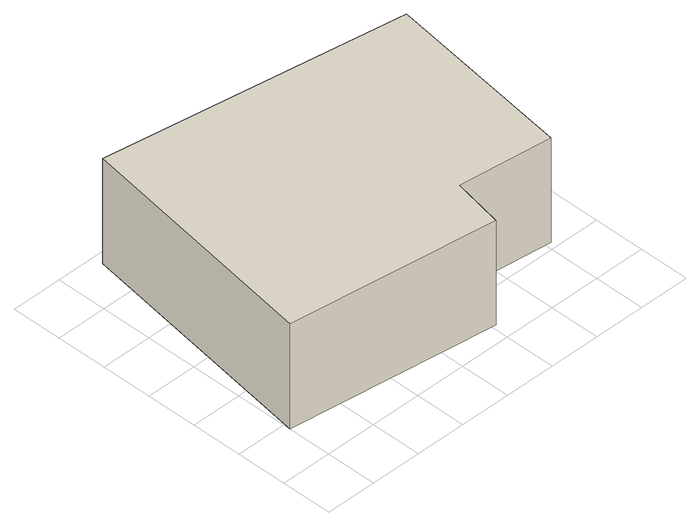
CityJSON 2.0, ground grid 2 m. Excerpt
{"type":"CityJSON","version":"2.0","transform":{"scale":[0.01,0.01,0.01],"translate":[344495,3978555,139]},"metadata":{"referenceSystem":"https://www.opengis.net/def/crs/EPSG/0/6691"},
"CityObjects":{
"building1":{"type":"Building","attributes":{"measuredHeight":5.2},"geometry":[{"type":"Solid","lod":"1","boundaries":[[[[0,1,2,3,4,5]],[[4,6,7,5]],[[3,8,6,4]],[[2,9,8,3]],[[1,10,9,2]],[[0,11,10,1]],[[5,7,11,0]],[[6,8,9,10,11,7]]]]}]}
},
"vertices":[
[1223,225,7],[856,268,7],[816,67,7],[1,174,7],[154,1160,7],[1329,973,7],[154,1160,442],[1329,973,442],[1,174,442],[816,67,442],[856,268,442],[1223,225,442]
]}
